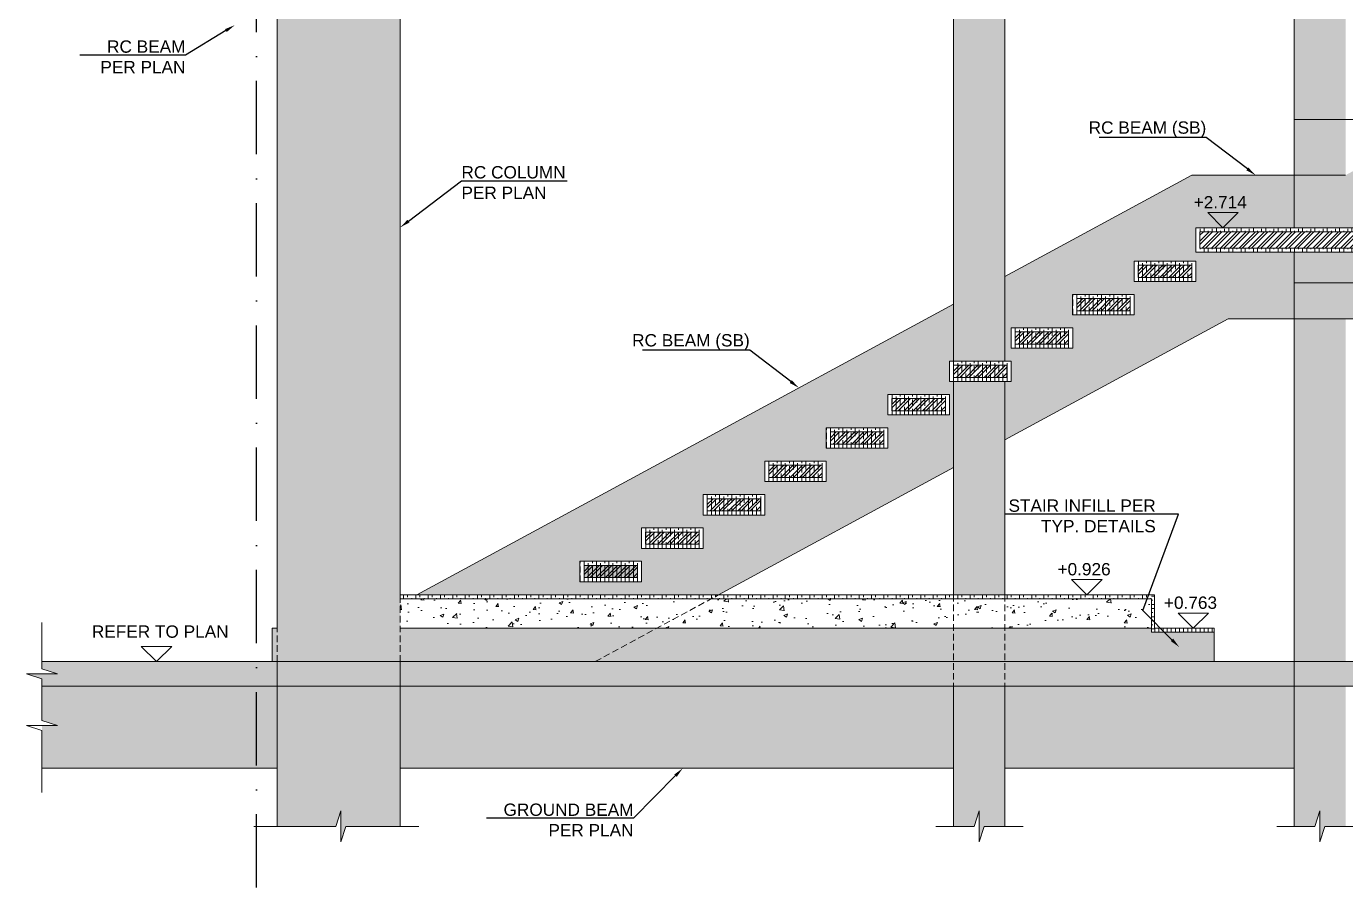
# Model space of a CAD drawing. Header units: millimetres. Extents: x -75675 to 439858, y -36597 to -1720.
# Drawn here: x 13428 to 19854, y -36280 to -32084 of the extents above; entities that cross this region are included whole.
import ezdxf
from ezdxf import colors
from ezdxf.entities.mleader import LeaderData, LeaderLine
from ezdxf.math import Vec2, Vec3

# ---------------------------------------------------------------- set-up
doc = ezdxf.new("R2010")
doc.units = ezdxf.units.MM
doc.header["$LTSCALE"] = 75
doc.linetypes.add('Dash Dot 3_16_', pattern=[7.9375, 4.7625, -1.5875, 0, -1.5875])
doc.linetypes.add('HIDDEN2', pattern=[0.635, 0.423333, -0.211667])
doc.layers.add('00_A_GRIDS.3D', color=7, linetype='Continuous')
doc.layers.add('05_DIMENSION_SETTING OUT EXTERIOR.DIM', color=7, linetype='Continuous')
for name, color, linetype, lineweight in [('A-ANNO-DIMS', 211, 'Continuous', 9), ('G-ANNO-SYMB', 111, 'Continuous', 9), ('S-HATCH', 8, 'Continuous', 9), ('S-Slab', 3, 'Continuous', 13)]:
    doc.layers.add(name, color=color, linetype=linetype, lineweight=lineweight)
doc.styles.add('GENERATED_STYLE_1', font='arial.ttf')
pattern_1 = [(90, (-415535.116, 0), (60, -4e-15), [100, -20]), (90, (-415515.116, -20), (60, -4e-15), [60, -15, 30, -15]), (90, (-415495.116, -50), (60, -4e-15), [100, -20])]
pattern_2 = [(45, (-415535.116, 0), (-22.4506403, 22.4506403), []), (45, (-415535.116, 15.875), (-22.4506403, 22.4506403), [])]
pattern_3 = [(50, (-415535.12, 0), (182.18467, -15.939086), [19.05, -209.55]), (355, (-415535.12, 0), (-35.24342, 191.056845), [15.24, -167.640584]), (100.451445, (-415519.93, -1.33), (146.94125, 175.11775), [16.19001, -178.090245]), (46.1842, (-415535.12, 50.8), (271.07904, -42.04233), [28.575, -314.325]), (96.63556, (-415512.53, 47.3), (237.40413, 247.42612), [24.28502, -267.1356]), (351.18415, (-415535.12, 50.8), (237.40413, 247.42612), [22.85997, -251.45973]), (21, (-415509.72, 38.1), (151.61439, -102.2652), [19.05, -209.55]), (326, (-415509.72, 38.1), (61.80203, 184.18797), [15.24, -167.64]), (71.451445, (-415497.08, 29.58), (213.41642, 81.92277), [16.19001, -178.08994]), (37.5, (-415535.116, 0), (3.088603, 84.555039), [0, -165.608, 0, -170.18, 0, -168.275]), (7.5, (-415535.12, 0), (66.819663, 100.180575), [0, -97.028, 0, -161.798, 0, -64.135]), (327.5, (-415591.76, 0), (135.590595, -5.728744), [0, -63.5, 0, -198.12, 0, -262.89]), (317.5, (-415617.16, 0), (148.12918, 25.42649), [0, -82.55, 0, -131.572, 0, -186.69])]

msp = doc.modelspace()

# ---------------------------------------------------------------- hatches: boundary and pattern name
at = {"layer": 'S-HATCH', "transparency": 33554687}
h = msp.add_hatch(color=9, dxfattribs=at)
h.dxf.hatch_style = 1
h.paths.add_polyline_path([(15249.3, -35298.7), (14649.3, -35298.7), (14649.3, -35981.5), (14935.5, -35981.5), (14959.5, -35905.8), (14959.5, -35981.5), (14959.5, -36057.2), (14983.6, -35981.5), (15249.3, -35981.5)])
h.paths.add_polyline_path([(15249.3, -30865.8), (15224, -30865.8), (15224, -30766.2), (15249.3, -30766.2), (15249.3, -26987.5), (14983.6, -26987.5), (14959.5, -27063.2), (14959.5, -26987.5), (14959.5, -26911.8), (14935.5, -26987.5), (14649.3, -26987.5), (14649.3, -31107.9), (14924.3, -31107.9), (14924.3, -31207.5), (14649.3, -31207.5), (14649.3, -35016.7), (15249.3, -35016.2), (15249.3, -34853.2), (15249.3, -34853.7)])
h.paths.add_polyline_path([(14924, -31036.6), (14924, -30937), (15224.3, -30937), (15224.3, -31036.6)], flags=16)
h.paths.add_polyline_path([(14944, -31016.6), (14944, -30957), (15204.3, -30957), (15204.3, -31016.6)], flags=0)
h.paths.add_polyline_path([(23148.9, -27449.1), (22874, -27449.1), (22874, -27349.5), (23148.9, -27349.5), (23148.9, -26987.5), (22883.2, -26987.5), (22859.1, -27063.2), (22859.1, -26987.5), (22859.1, -26911.8), (22835.1, -26987.5), (22548.9, -26987.5), (22548.9, -27691.2), (22574.3, -27691.2), (22574.3, -27790.8), (22548.9, -27790.8), (22548.9, -31765.2), (22574.6, -31765.2), (22574.6, -31864.8), (22548.9, -31864.8), (22548.9, -35178.7), (23148.9, -35178.7), (23148.9, -31539.8), (22874.3, -31539.8), (22874.3, -31440.2), (23148.9, -31440.2)])
h.paths.add_polyline_path([(22874.6, -31602.7), (22874.6, -31702.3), (22574.3, -31702.3), (22574.3, -31602.7)], flags=16)
h.paths.add_polyline_path([(22854.6, -31622.7), (22854.6, -31682.3), (22594.3, -31682.3), (22594.3, -31622.7)], flags=0)
h.paths.add_polyline_path([(22574, -27620), (22574, -27520.4), (22874.3, -27520.4), (22874.3, -27620)], flags=16)
h.paths.add_polyline_path([(22594, -27600), (22594, -27540.4), (22854.3, -27540.4), (22854.3, -27600)], flags=0)
h.paths.add_polyline_path([(23148.9, -35298.7), (22548.9, -35298.7), (22548.9, -35981.5), (22835.1, -35981.5), (22859.1, -35905.8), (22859.1, -35981.5), (22859.1, -36057.2), (22883.2, -35981.5), (23148.9, -35981.5)])
h = msp.add_hatch(color=9, dxfattribs=at)
h.dxf.hatch_style = 1
h.paths.add_polyline_path([(18194, -35298.7), (17944, -35298.7), (17944, -35981.5), (18044.6, -35981.5), (18068.7, -35905.8), (18068.7, -35981.5), (18068.7, -36057.2), (18092.7, -35981.5), (18194, -35981.5)])
h.paths.add_polyline_path([(19604.3, -35981.5), (19704.9, -35981.5), (19728.9, -35905.8), (19728.9, -35981.5), (19728.9, -36057.2), (19753, -35981.5), (19854.3, -35981.5), (19854.3, -35298.7), (19604.3, -35298.7)])
h.paths.add_polyline_path([(19604.3, -35178.7), (19854.3, -35178.7), (19854.3, -33184.8), (19604.3, -33184.8)])
h.paths.add_polyline_path([(17944, -34853.7), (18194, -34853.7), (18194, -33814.8), (17944, -33814.8)])
h.paths.add_polyline_path([(18194, -29638.5), (17944, -29755.4), (17944, -33715.2), (18194, -33715.2)])
h.paths.add_polyline_path([(19854.3, -29638.5), (19604.3, -29638.5), (19604.3, -33065.2), (19854.3, -33065.2)])
h = msp.add_hatch(color=256, dxfattribs=at)
h.dxf.hatch_style = 1
h.paths.add_polyline_path([(17944, -34233.7), (17944, -33814.8), (17924.3, -33814.8), (17924.3, -33715.2), (17944, -33715.2), (17944, -33437.6), (15329.7, -34853.7), (16799.4, -34853.7)])
h.paths.add_polyline_path([(17624.6, -34139.8), (17324.3, -34139.8), (17324.3, -34040.2), (17624.6, -34040.2)], flags=16)
h.paths.add_polyline_path([(17604.6, -34119.8), (17344.3, -34119.8), (17344.3, -34060.2), (17604.6, -34060.2)], flags=0)
h.paths.add_polyline_path([(17624.3, -33977.3), (17624.3, -33877.7), (17924.6, -33877.7), (17924.6, -33977.3)], flags=16)
h.paths.add_polyline_path([(17644.3, -33957.3), (17644.3, -33897.7), (17904.6, -33897.7), (17904.6, -33957.3)], flags=0)
h.paths.add_polyline_path([(17324.6, -34302.3), (17024.3, -34302.3), (17024.3, -34202.7), (17324.6, -34202.7)], flags=16)
h.paths.add_polyline_path([(17304.6, -34282.3), (17044.3, -34282.3), (17044.3, -34222.7), (17304.6, -34222.7)], flags=0)
h.paths.add_polyline_path([(17024.6, -34365.2), (17024.6, -34464.8), (16724.3, -34464.8), (16724.3, -34365.2)], flags=16)
h.paths.add_polyline_path([(17004.6, -34385.2), (17004.6, -34444.8), (16744.3, -34444.8), (16744.3, -34385.2)], flags=0)
h.paths.add_polyline_path([(16724.6, -34527.7), (16724.6, -34627.3), (16424.3, -34627.3), (16424.3, -34527.7)], flags=16)
h.paths.add_polyline_path([(16704.6, -34547.7), (16704.6, -34607.3), (16444.3, -34607.3), (16444.3, -34547.7)], flags=0)
h.paths.add_polyline_path([(16424.6, -34690.2), (16424.6, -34789.8), (16124.3, -34789.8), (16124.3, -34690.2)], flags=16)
h.paths.add_polyline_path([(16404.6, -34710.2), (16404.6, -34769.8), (16144.3, -34769.8), (16144.3, -34710.2)], flags=0)
h.paths.add_polyline_path([(19281.7, -33509.2), (19604.3, -33509.2), (19604.3, -33184.8), (19124.3, -33184.8), (19124.3, -33065.2), (19604.3, -33065.2), (19604.3, -32809.2), (19104.3, -32809.2), (18194, -33302.2), (18194, -33715.2), (18224.6, -33715.2), (18224.6, -33814.8), (18194, -33814.8), (18194, -34098.3)])
h.paths.add_polyline_path([(18524.3, -33489.8), (18524.3, -33390.2), (18824.6, -33390.2), (18824.6, -33489.8)], flags=16)
h.paths.add_polyline_path([(18544.3, -33469.8), (18544.3, -33410.2), (18804.6, -33410.2), (18804.6, -33469.8)], flags=0)
h.paths.add_polyline_path([(18524.6, -33652.3), (18224.3, -33652.3), (18224.3, -33552.7), (18524.6, -33552.7)], flags=16)
h.paths.add_polyline_path([(18504.6, -33632.3), (18244.3, -33632.3), (18244.3, -33572.7), (18504.6, -33572.7)], flags=0)
h.paths.add_polyline_path([(18824.3, -33327.3), (18824.3, -33227.7), (19124.6, -33227.7), (19124.6, -33327.3)], flags=16)
h.paths.add_polyline_path([(18844.3, -33307.3), (18844.3, -33247.7), (19104.6, -33247.7), (19104.6, -33307.3)], flags=0)
h.paths.add_polyline_path([(22548.9, -32145.7), (22548.9, -31864.8), (22274.3, -31864.8), (22274.3, -31765.2), (22548.9, -31765.2), (22548.9, -31349.6), (19854.3, -32809.2), (19854.3, -33065.2), (20174.6, -33065.2), (20174.6, -33184.8), (19854.3, -33184.8), (19854.3, -33509.2), (20031.7, -33509.2)])
h.paths.add_polyline_path([(20174.3, -33002.3), (20174.3, -32902.7), (20474.6, -32902.7), (20474.6, -33002.3)], flags=16)
h.paths.add_polyline_path([(20194.3, -32982.3), (20194.3, -32922.7), (20454.6, -32922.7), (20454.6, -32982.3)], flags=0)
h.paths.add_polyline_path([(20474.3, -32839.8), (20474.3, -32740.2), (20774.6, -32740.2), (20774.6, -32839.8)], flags=16)
h.paths.add_polyline_path([(20494.3, -32819.8), (20494.3, -32760.2), (20754.6, -32760.2), (20754.6, -32819.8)], flags=0)
h.paths.add_polyline_path([(20774.3, -32677.3), (20774.3, -32577.7), (21074.6, -32577.7), (21074.6, -32677.3)], flags=16)
h.paths.add_polyline_path([(20794.3, -32657.3), (20794.3, -32597.7), (21054.6, -32597.7), (21054.6, -32657.3)], flags=0)
h.paths.add_polyline_path([(21074.3, -32514.8), (21074.3, -32415.2), (21374.6, -32415.2), (21374.6, -32514.8)], flags=16)
h.paths.add_polyline_path([(21094.3, -32494.8), (21094.3, -32435.2), (21354.6, -32435.2), (21354.6, -32494.8)], flags=0)
h.paths.add_polyline_path([(21374.3, -32352.3), (21374.3, -32252.7), (21674.6, -32252.7), (21674.6, -32352.3)], flags=16)
h.paths.add_polyline_path([(21394.3, -32332.3), (21394.3, -32272.7), (21654.6, -32272.7), (21654.6, -32332.3)], flags=0)
h.paths.add_polyline_path([(21674.3, -32189.8), (21674.3, -32090.2), (21974.6, -32090.2), (21974.6, -32189.8)], flags=16)
h.paths.add_polyline_path([(21694.3, -32169.8), (21694.3, -32110.2), (21954.6, -32110.2), (21954.6, -32169.8)], flags=0)
h.paths.add_polyline_path([(21974.3, -32027.3), (21974.3, -31927.7), (22274.6, -31927.7), (22274.6, -32027.3)], flags=16)
h.paths.add_polyline_path([(21994.3, -32007.3), (21994.3, -31947.7), (22254.6, -31947.7), (22254.6, -32007.3)], flags=0)
at = {"layer": 'S-HATCH'}
h = msp.add_hatch(dxfattribs=at)
h.set_pattern_fill('GOST_WOOD', color=9, scale=10)
h.set_pattern_definition([(90, (-408785.116, 3250), (60, -4e-15), [100, -20]), (90, (-408765.116, 3230), (60, -4e-15), [60, -15, 30, -15]), (90, (-408745.116, 3200), (60, -4e-15), [100, -20])])
h.paths.add_polyline_path([(22874.3, -31539.8), (23174.6, -31539.8), (23174.6, -31440.2), (22874.3, -31440.2)])
h.paths.add_polyline_path([(16404.6, -34710.2), (16404.6, -34769.8), (16144.3, -34769.8), (16144.3, -34710.2)], flags=17)
h = msp.add_hatch(dxfattribs=at)
h.set_pattern_fill('GOST_WOOD', color=9, scale=10)
h.set_pattern_definition([(90, (-409085.116, 3087.5), (60, -4e-15), [100, -20]), (90, (-409065.116, 3067.5), (60, -4e-15), [60, -15, 30, -15]), (90, (-409045.116, 3037.5), (60, -4e-15), [100, -20])])
h.paths.add_polyline_path([(22574.3, -31702.3), (22874.6, -31702.3), (22874.6, -31602.7), (22574.3, -31602.7)])
h.paths.add_polyline_path([(16404.6, -34710.2), (16404.6, -34769.8), (16144.3, -34769.8), (16144.3, -34710.2)], flags=17)
h = msp.add_hatch(dxfattribs=at)
h.set_pattern_fill('GOST_WOOD', color=9, scale=10)
h.set_pattern_definition([(90, (-409385.116, 2925), (60, -4e-15), [100, -20]), (90, (-409365.116, 2905), (60, -4e-15), [60, -15, 30, -15]), (90, (-409345.116, 2875), (60, -4e-15), [100, -20])])
h.paths.add_polyline_path([(22274.3, -31864.8), (22574.6, -31864.8), (22574.6, -31765.2), (22274.3, -31765.2)])
h.paths.add_polyline_path([(16404.6, -34710.2), (16404.6, -34769.8), (16144.3, -34769.8), (16144.3, -34710.2)], flags=17)
h = msp.add_hatch(dxfattribs=at)
h.set_pattern_fill('GOST_WOOD', color=9, scale=10)
h.set_pattern_definition([(90, (-409685.116, 2762.5), (60, -4e-15), [100, -20]), (90, (-409665.116, 2742.5), (60, -4e-15), [60, -15, 30, -15]), (90, (-409645.116, 2712.5), (60, -4e-15), [100, -20])])
h.paths.add_polyline_path([(21974.3, -32027.3), (22274.6, -32027.3), (22274.6, -31927.7), (21974.3, -31927.7)])
h.paths.add_polyline_path([(16404.6, -34710.2), (16404.6, -34769.8), (16144.3, -34769.8), (16144.3, -34710.2)], flags=17)
h = msp.add_hatch(dxfattribs=at)
h.set_pattern_fill('GOST_WOOD', color=9, scale=10)
h.set_pattern_definition([(90, (-409985.116, 2600), (60, -4e-15), [100, -20]), (90, (-409965.116, 2580), (60, -4e-15), [60, -15, 30, -15]), (90, (-409945.116, 2550), (60, -4e-15), [100, -20])])
h.paths.add_polyline_path([(21674.3, -32189.8), (21974.6, -32189.8), (21974.6, -32090.2), (21674.3, -32090.2)])
h.paths.add_polyline_path([(16404.6, -34710.2), (16404.6, -34769.8), (16144.3, -34769.8), (16144.3, -34710.2)], flags=17)
h = msp.add_hatch(dxfattribs=at)
h.set_pattern_fill('GOST_WOOD', color=9, scale=10)
h.set_pattern_definition([(90, (-410285.116, 2437.5), (60, -4e-15), [100, -20]), (90, (-410265.116, 2417.5), (60, -4e-15), [60, -15, 30, -15]), (90, (-410245.116, 2387.5), (60, -4e-15), [100, -20])])
h.paths.add_polyline_path([(21374.3, -32352.3), (21674.6, -32352.3), (21674.6, -32252.7), (21374.3, -32252.7)])
h.paths.add_polyline_path([(16404.6, -34710.2), (16404.6, -34769.8), (16144.3, -34769.8), (16144.3, -34710.2)], flags=17)
h = msp.add_hatch(dxfattribs=at)
h.set_pattern_fill('GOST_WOOD', color=9, scale=10)
h.set_pattern_definition([(90, (-410585.116, 2275), (60, -4e-15), [100, -20]), (90, (-410565.116, 2255), (60, -4e-15), [60, -15, 30, -15]), (90, (-410545.116, 2225), (60, -4e-15), [100, -20])])
h.paths.add_polyline_path([(21074.3, -32514.8), (21374.6, -32514.8), (21374.6, -32415.2), (21074.3, -32415.2)])
h.paths.add_polyline_path([(16404.6, -34710.2), (16404.6, -34769.8), (16144.3, -34769.8), (16144.3, -34710.2)], flags=17)
h = msp.add_hatch(dxfattribs=at)
h.set_pattern_fill('GOST_WOOD', color=9, scale=10)
h.set_pattern_definition([(90, (-410885.116, 2112.5), (60, -4e-15), [100, -20]), (90, (-410865.116, 2092.5), (60, -4e-15), [60, -15, 30, -15]), (90, (-410845.116, 2062.5), (60, -4e-15), [100, -20])])
h.paths.add_polyline_path([(20774.3, -32677.3), (21074.6, -32677.3), (21074.6, -32577.7), (20774.3, -32577.7)])
h.paths.add_polyline_path([(16404.6, -34710.2), (16404.6, -34769.8), (16144.3, -34769.8), (16144.3, -34710.2)], flags=17)
h = msp.add_hatch(dxfattribs=at)
h.set_pattern_fill('GOST_WOOD', color=9, scale=10)
h.set_pattern_definition([(90, (-411185.116, 1950), (60, -4e-15), [100, -20]), (90, (-411165.116, 1930), (60, -4e-15), [60, -15, 30, -15]), (90, (-411145.116, 1900), (60, -4e-15), [100, -20])])
h.paths.add_polyline_path([(20474.3, -32839.8), (20774.6, -32839.8), (20774.6, -32740.2), (20474.3, -32740.2)])
h.paths.add_polyline_path([(16404.6, -34710.2), (16404.6, -34769.8), (16144.3, -34769.8), (16144.3, -34710.2)], flags=17)
h = msp.add_hatch(dxfattribs=at)
h.set_pattern_fill('GOST_WOOD', color=9, scale=10)
h.set_pattern_definition([(90, (-411485.116, 1787.5), (60, -4e-15), [100, -20]), (90, (-411465.116, 1767.5), (60, -4e-15), [60, -15, 30, -15]), (90, (-411445.116, 1737.5), (60, -4e-15), [100, -20])])
h.paths.add_polyline_path([(20174.3, -33002.3), (20474.6, -33002.3), (20474.6, -32902.7), (20174.3, -32902.7)])
h.paths.add_polyline_path([(16404.6, -34710.2), (16404.6, -34769.8), (16144.3, -34769.8), (16144.3, -34710.2)], flags=17)
h = msp.add_hatch(dxfattribs=at)
h.set_pattern_fill('GOST_WOOD', color=9, scale=10)
h.set_pattern_definition(pattern_1)
h.paths.add_polyline_path([(19854.3, -33164.8), (19604.3, -33164.8), (19604.3, -33184.8), (19854.3, -33184.8)])
h.paths.add_polyline_path([(20174.6, -33065.2), (19854.3, -33065.2), (19854.3, -33085.2), (20154.6, -33085.2), (20154.6, -33164.8), (19854.3, -33164.8), (19854.3, -33184.8), (20174.6, -33184.8)])
h.paths.add_polyline_path([(19854.3, -33065.2), (19604.3, -33065.2), (19604.3, -33085.2), (19854.3, -33085.2)])
h.paths.add_polyline_path([(19604.3, -33065.2), (19124.3, -33065.2), (19124.3, -33184.8), (19604.3, -33184.8), (19604.3, -33164.8), (19144.3, -33164.8), (19144.3, -33085.2), (19604.3, -33085.2)])
at = {"layer": 'S-HATCH', "transparency": 33554687}
h = msp.add_hatch(dxfattribs=at)
h.set_pattern_fill('STEEL', color=9, scale=10)
h.set_pattern_definition(pattern_2)
h.paths.add_polyline_path([(19144.3, -33164.8), (20154.6, -33164.8), (20154.6, -33085.2), (19144.3, -33085.2)])
at = {"layer": 'S-HATCH'}
h = msp.add_hatch(dxfattribs=at)
h.set_pattern_fill('GOST_WOOD', color=9, scale=10)
h.set_pattern_definition([(90, (-412835.116, 1462.5), (60, -4e-15), [100, -20]), (90, (-412815.116, 1442.5), (60, -4e-15), [60, -15, 30, -15]), (90, (-412795.116, 1412.5), (60, -4e-15), [100, -20])])
h.paths.add_polyline_path([(18824.3, -33327.3), (19124.6, -33327.3), (19124.6, -33227.7), (18824.3, -33227.7)])
h.paths.add_polyline_path([(16404.6, -34710.2), (16404.6, -34769.8), (16144.3, -34769.8), (16144.3, -34710.2)], flags=17)
at = {"layer": 'S-HATCH', "transparency": 33554687}
h = msp.add_hatch(dxfattribs=at)
h.set_pattern_fill('STEEL', color=9, scale=10)
h.set_pattern_definition([(45, (-412835.116, 1462.5), (-22.4506403, 22.4506403), []), (45, (-412835.116, 1478.375), (-22.4506403, 22.4506403), [])])
h.paths.add_polyline_path([(19104.6, -33247.7), (18844.3, -33247.7), (18844.3, -33307.3), (19104.6, -33307.3)])
at = {"layer": 'S-HATCH'}
h = msp.add_hatch(dxfattribs=at)
h.set_pattern_fill('GOST_WOOD', color=9, scale=10)
h.set_pattern_definition([(90, (-413135.116, 1300), (60, -4e-15), [100, -20]), (90, (-413115.116, 1280), (60, -4e-15), [60, -15, 30, -15]), (90, (-413095.116, 1250), (60, -4e-15), [100, -20])])
h.paths.add_polyline_path([(18524.3, -33489.8), (18824.6, -33489.8), (18824.6, -33390.2), (18524.3, -33390.2)])
h.paths.add_polyline_path([(16404.6, -34710.2), (16404.6, -34769.8), (16144.3, -34769.8), (16144.3, -34710.2)], flags=17)
at = {"layer": 'S-HATCH', "transparency": 33554687}
h = msp.add_hatch(dxfattribs=at)
h.set_pattern_fill('STEEL', color=9, scale=10)
h.set_pattern_definition([(45, (-413135.116, 1300), (-22.4506403, 22.4506403), []), (45, (-413135.116, 1315.875), (-22.4506403, 22.4506403), [])])
h.paths.add_polyline_path([(18804.6, -33410.2), (18544.3, -33410.2), (18544.3, -33469.8), (18804.6, -33469.8)])
at = {"layer": 'S-HATCH'}
h = msp.add_hatch(dxfattribs=at)
h.set_pattern_fill('GOST_WOOD', color=9, scale=10)
h.set_pattern_definition([(90, (-413435.116, 1137.5), (60, -4e-15), [100, -20]), (90, (-413415.116, 1117.5), (60, -4e-15), [60, -15, 30, -15]), (90, (-413395.116, 1087.5), (60, -4e-15), [100, -20])])
h.paths.add_polyline_path([(18224.3, -33652.3), (18524.6, -33652.3), (18524.6, -33552.7), (18224.3, -33552.7)])
h.paths.add_polyline_path([(16404.6, -34710.2), (16404.6, -34769.8), (16144.3, -34769.8), (16144.3, -34710.2)], flags=17)
at = {"layer": 'S-HATCH', "transparency": 33554687}
h = msp.add_hatch(dxfattribs=at)
h.set_pattern_fill('STEEL', color=9, scale=10)
h.set_pattern_definition([(45, (-413435.116, 1137.5), (-22.4506403, 22.4506403), []), (45, (-413435.116, 1153.375), (-22.4506403, 22.4506403), [])])
h.paths.add_polyline_path([(18504.6, -33572.7), (18244.3, -33572.7), (18244.3, -33632.3), (18504.6, -33632.3)])
at = {"layer": 'S-HATCH'}
h = msp.add_hatch(dxfattribs=at)
h.set_pattern_fill('GOST_WOOD', color=9, scale=10)
h.set_pattern_definition([(90, (-413735.116, 975), (60, -4e-15), [100, -20]), (90, (-413715.116, 955), (60, -4e-15), [60, -15, 30, -15]), (90, (-413695.116, 925), (60, -4e-15), [100, -20])])
h.paths.add_polyline_path([(17924.3, -33814.8), (18224.6, -33814.8), (18224.6, -33715.2), (17924.3, -33715.2)])
h.paths.add_polyline_path([(16404.6, -34710.2), (16404.6, -34769.8), (16144.3, -34769.8), (16144.3, -34710.2)], flags=17)
at = {"layer": 'S-HATCH', "transparency": 33554687}
h = msp.add_hatch(dxfattribs=at)
h.set_pattern_fill('STEEL', color=9, scale=10)
h.set_pattern_definition([(45, (-413735.116, 975), (-22.4506403, 22.4506403), []), (45, (-413735.116, 990.875), (-22.4506403, 22.4506403), [])])
h.paths.add_polyline_path([(18204.6, -33735.2), (17944.3, -33735.2), (17944.3, -33794.8), (18204.6, -33794.8)])
at = {"layer": 'S-HATCH'}
h = msp.add_hatch(dxfattribs=at)
h.set_pattern_fill('GOST_WOOD', color=9, scale=10)
h.set_pattern_definition([(90, (-414035.116, 812.5), (60, -4e-15), [100, -20]), (90, (-414015.116, 792.5), (60, -4e-15), [60, -15, 30, -15]), (90, (-413995.116, 762.5), (60, -4e-15), [100, -20])])
h.paths.add_polyline_path([(17624.3, -33977.3), (17924.6, -33977.3), (17924.6, -33877.7), (17624.3, -33877.7)])
h.paths.add_polyline_path([(16404.6, -34710.2), (16404.6, -34769.8), (16144.3, -34769.8), (16144.3, -34710.2)], flags=17)
at = {"layer": 'S-HATCH', "transparency": 33554687}
h = msp.add_hatch(dxfattribs=at)
h.set_pattern_fill('STEEL', color=9, scale=10)
h.set_pattern_definition([(45, (-414035.116, 812.5), (-22.4506403, 22.4506403), []), (45, (-414035.116, 828.375), (-22.4506403, 22.4506403), [])])
h.paths.add_polyline_path([(17904.6, -33897.7), (17644.3, -33897.7), (17644.3, -33957.3), (17904.6, -33957.3)])
at = {"layer": 'S-HATCH'}
h = msp.add_hatch(dxfattribs=at)
h.set_pattern_fill('GOST_WOOD', color=9, scale=10)
h.set_pattern_definition([(90, (-414335.116, 650), (60, -4e-15), [100, -20]), (90, (-414315.116, 630), (60, -4e-15), [60, -15, 30, -15]), (90, (-414295.116, 600), (60, -4e-15), [100, -20])])
h.paths.add_polyline_path([(17324.3, -34139.8), (17624.6, -34139.8), (17624.6, -34040.2), (17324.3, -34040.2)])
h.paths.add_polyline_path([(16404.6, -34710.2), (16404.6, -34769.8), (16144.3, -34769.8), (16144.3, -34710.2)], flags=17)
at = {"layer": 'S-HATCH', "transparency": 33554687}
h = msp.add_hatch(dxfattribs=at)
h.set_pattern_fill('STEEL', color=9, scale=10)
h.set_pattern_definition([(45, (-414335.116, 650), (-22.4506403, 22.4506403), []), (45, (-414335.116, 665.875), (-22.4506403, 22.4506403), [])])
h.paths.add_polyline_path([(17604.6, -34060.2), (17344.3, -34060.2), (17344.3, -34119.8), (17604.6, -34119.8)])
at = {"layer": 'S-HATCH'}
h = msp.add_hatch(dxfattribs=at)
h.set_pattern_fill('GOST_WOOD', color=9, scale=10)
h.set_pattern_definition([(90, (-414635.116, 487.5), (60, -4e-15), [100, -20]), (90, (-414615.116, 467.5), (60, -4e-15), [60, -15, 30, -15]), (90, (-414595.116, 437.5), (60, -4e-15), [100, -20])])
h.paths.add_polyline_path([(17024.3, -34302.3), (17324.6, -34302.3), (17324.6, -34202.7), (17024.3, -34202.7)])
h.paths.add_polyline_path([(16404.6, -34710.2), (16404.6, -34769.8), (16144.3, -34769.8), (16144.3, -34710.2)], flags=17)
at = {"layer": 'S-HATCH', "transparency": 33554687}
h = msp.add_hatch(dxfattribs=at)
h.set_pattern_fill('STEEL', color=9, scale=10)
h.set_pattern_definition([(45, (-414635.116, 487.5), (-22.4506403, 22.4506403), []), (45, (-414635.116, 503.375), (-22.4506403, 22.4506403), [])])
h.paths.add_polyline_path([(17304.6, -34222.7), (17044.3, -34222.7), (17044.3, -34282.3), (17304.6, -34282.3)])
at = {"layer": 'S-HATCH'}
h = msp.add_hatch(dxfattribs=at)
h.set_pattern_fill('GOST_WOOD', color=9, scale=10)
h.set_pattern_definition([(90, (-414935.116, 325), (60, -4e-15), [100, -20]), (90, (-414915.116, 305), (60, -4e-15), [60, -15, 30, -15]), (90, (-414895.116, 275), (60, -4e-15), [100, -20])])
h.paths.add_polyline_path([(16724.3, -34464.8), (17024.6, -34464.8), (17024.6, -34365.2), (16724.3, -34365.2)])
h.paths.add_polyline_path([(16404.6, -34710.2), (16404.6, -34769.8), (16144.3, -34769.8), (16144.3, -34710.2)], flags=17)
at = {"layer": 'S-HATCH', "transparency": 33554687}
h = msp.add_hatch(dxfattribs=at)
h.set_pattern_fill('STEEL', color=9, scale=10)
h.set_pattern_definition([(45, (-414935.116, 325), (-22.4506403, 22.4506403), []), (45, (-414935.116, 340.875), (-22.4506403, 22.4506403), [])])
h.paths.add_polyline_path([(17004.6, -34385.2), (16744.3, -34385.2), (16744.3, -34444.8), (17004.6, -34444.8)])
at = {"layer": 'S-HATCH'}
h = msp.add_hatch(dxfattribs=at)
h.set_pattern_fill('GOST_WOOD', color=9, scale=10)
h.set_pattern_definition([(90, (-415235.116, 162.5), (60, -4e-15), [100, -20]), (90, (-415215.116, 142.5), (60, -4e-15), [60, -15, 30, -15]), (90, (-415195.116, 112.5), (60, -4e-15), [100, -20])])
h.paths.add_polyline_path([(16424.3, -34627.3), (16724.6, -34627.3), (16724.6, -34527.7), (16424.3, -34527.7)])
h.paths.add_polyline_path([(16404.6, -34710.2), (16404.6, -34769.8), (16144.3, -34769.8), (16144.3, -34710.2)], flags=17)
at = {"layer": 'S-HATCH', "transparency": 33554687}
h = msp.add_hatch(dxfattribs=at)
h.set_pattern_fill('STEEL', color=9, scale=10)
h.set_pattern_definition([(45, (-415235.116, 162.5), (-22.4506403, 22.4506403), []), (45, (-415235.116, 178.375), (-22.4506403, 22.4506403), [])])
h.paths.add_polyline_path([(16704.6, -34547.7), (16444.3, -34547.7), (16444.3, -34607.3), (16704.6, -34607.3)])
at = {"layer": 'S-HATCH'}
h = msp.add_hatch(dxfattribs=at)
h.set_pattern_fill('GOST_WOOD', color=9, scale=10)
h.set_pattern_definition(pattern_1)
h.paths.add_polyline_path([(16124.3, -34789.8), (16424.6, -34789.8), (16424.6, -34690.2), (16124.3, -34690.2)])
at = {"layer": 'S-HATCH', "transparency": 33554687}
h = msp.add_hatch(dxfattribs=at)
h.set_pattern_fill('STEEL', color=9, scale=10)
h.set_pattern_definition(pattern_2)
h.paths.add_polyline_path([(16404.6, -34710.2), (16144.3, -34710.2), (16144.3, -34769.8), (16404.6, -34769.8)])
at = {"layer": 'S-HATCH'}
h = msp.add_hatch(dxfattribs=at)
h.set_pattern_fill('GOST_WOOD', color=9, scale=10)
h.set_pattern_definition(pattern_1)
h.paths.add_polyline_path([(18922.9, -34853.7), (15249.3, -34853.7), (15249.3, -34872.7), (18908.9, -34872.7), (18908.9, -35015.7), (18922.9, -35015.7)])
h = msp.add_hatch(dxfattribs=at)
h.set_pattern_fill('AR-CONC', color=256)
h.set_pattern_definition(pattern_3)
h.paths.add_polyline_path([(15249.3, -35015.7), (18908.9, -35015.7), (18908.9, -34872.7), (15249.3, -34872.7)])
h = msp.add_hatch(dxfattribs=at)
h.set_pattern_fill('GOST_WOOD', color=9, scale=10, angle=90)
h.set_pattern_definition([(180, (-415535.116, 0), (7e-15, 60), [100, -20]), (180, (-415515.116, 20), (7e-15, 60), [60, -15, 30, -15]), (180, (-415485.116, 40), (7e-15, 60), [100, -20])])
h.paths.add_polyline_path([(18922.9, -34853.7), (18908.9, -34853.7), (18908.9, -35035.7), (18922.9, -35035.7)])
h = msp.add_hatch(dxfattribs=at)
h.set_pattern_fill('AR-CONC', color=256)
h.set_pattern_definition(pattern_3)
h.paths.add_polyline_path([(14625.3, -35178.7), (19214.6, -35178.7), (19214.6, -35035.7), (18908.9, -35035.7), (18908.9, -35016.7), (14625.3, -35016.7)])
h = msp.add_hatch(dxfattribs=at)
h.set_pattern_fill('GOST_WOOD', color=9, scale=10)
h.set_pattern_definition(pattern_1)
h.paths.add_polyline_path([(19214.6, -35016.7), (18922.9, -35016.7), (18922.9, -35035.7), (19214.6, -35035.7)])
for points in [[(24247, -35178.7), (13503.7, -35178.7), (13503.7, -35214.7), (13579.4, -35238.7), (13428, -35238.7), (13503.7, -35262.8), (13503.7, -35298.7), (24247, -35298.7), (24247, -35262.8), (24171.3, -35238.7), (24322.7, -35238.7), (24247, -35214.7)], [(14549.3, -35698.7), (14549.3, -35298.7), (13503.7, -35298.7), (13503.7, -35465.6), (13579.4, -35489.7), (13503.7, -35489.7), (13503.7, -35698.7)]]:
    msp.add_hatch(color=256, dxfattribs=at).paths.add_polyline_path(points)
at = {"layer": 'S-HATCH', "transparency": 33554687}
h = msp.add_hatch(color=256, dxfattribs=at)
h.dxf.hatch_style = 1
h.paths.add_polyline_path([(14649.3, -35298.7), (14549.3, -35298.7), (14549.3, -35698.7), (14649.3, -35698.7)])
h = msp.add_hatch(color=256, dxfattribs=at)
h.dxf.hatch_style = 1
h.paths.add_polyline_path([(17944, -35298.7), (15249.3, -35298.7), (15249.3, -35698.7), (17944, -35698.7)])
h = msp.add_hatch(color=256, dxfattribs=at)
h.dxf.hatch_style = 1
h.paths.add_polyline_path([(19604.3, -35298.7), (18194, -35298.7), (18194, -35698.7), (19604.3, -35698.7)])

# ---------------------------------------------------------------- linework, layer by layer
at = {"layer": '00_A_GRIDS.3D', "color": 1, "linetype": 'Dash Dot 3_16_'}
msp.add_line((14549.3, -36279.8), (14549.3, -26653.2), dxfattribs=at)
at = {"layer": 'G-ANNO-SYMB'}
for points in [[(19256.7, -33065.2), (19330.9, -32991), (19182.5, -32991)], [(18593.6, -34853.7), (18667.8, -34779.5), (18519.4, -34779.5)], [(19112, -35016.7), (19186.1, -34942.5), (19037.8, -34942.5)], [(14062.1, -35178.7), (14136.3, -35104.5), (13987.9, -35104.5)]]:
    msp.add_lwpolyline(points, close=True, dxfattribs=at)
at = {"layer": 'S-Slab'}
for p, q in [((14649.3, -35016.7), (14649.3, -26987.5)), ((15249.3, -34853.7), (15249.3, -26987.5)), ((18194, -33715.2), (18194, -29638.5)), ((19604.3, -33065.2), (19604.3, -29638.5)), ((17944, -33715.2), (17944, -29755.4)), ((19604.3, -32538.3), (20984, -32538.3)), ((19104.3, -32809.2), (18194, -33302.2)), ((19854.3, -32809.2), (19104.3, -32809.2)), ((19604.3, -33184.8), (19604.3, -35981.5)), ((19604.3, -33334.4), (20624, -33334.4)), ((17944, -33437.6), (15329.7, -34853.7)), ((19281.7, -33509.2), (18194, -34098.3)), ((20031.7, -33509.2), (19281.7, -33509.2)), ((17944, -33814.8), (17944, -34853.7)), ((18194, -33814.8), (18194, -34853.7)), ((17944, -34233.7), (16799.4, -34853.7)), ((14625.3, -35178.7), (14625.3, -35016.7)), ((14625.3, -35016.7), (14649.3, -35016.7)), ((18908.9, -35016.7), (15249.3, -35016.7)), ((19214.6, -35035.7), (19214.6, -35178.7)), ((14649.3, -35981.5), (14649.3, -35178.7)), ((15249.3, -35981.5), (15249.3, -35178.7)), ((17944, -35298.7), (17944, -35981.5)), ((18194, -35298.7), (18194, -35981.5))]:
    msp.add_line(p, q, dxfattribs=at)
at = {"layer": 'S-Slab', "linetype": 'HIDDEN2'}
for p, q in [((15249.3, -35178.7), (15249.3, -34853.7)), ((16199.4, -35178.7), (16799.4, -34853.7)), ((17944, -34853.7), (17944, -35298.7)), ((18194, -34853.7), (18194, -35298.7)), ((14649.3, -35178.7), (14649.3, -35016.7))]:
    msp.add_line(p, q, dxfattribs=at)
at = {"layer": 'S-Slab'}
for points in [[(19124.3, -33184.8), (20174.6, -33184.8), (20174.6, -33065.2), (19124.3, -33065.2)], [(19144.3, -33164.8), (20154.6, -33164.8), (20154.6, -33085.2), (19144.3, -33085.2)], [(18824.3, -33327.3), (19124.6, -33327.3), (19124.6, -33227.7), (18824.3, -33227.7)], [(18844.3, -33307.3), (19104.6, -33307.3), (19104.6, -33247.7), (18844.3, -33247.7)], [(18524.3, -33489.8), (18824.6, -33489.8), (18824.6, -33390.2), (18524.3, -33390.2)], [(18544.3, -33469.8), (18804.6, -33469.8), (18804.6, -33410.2), (18544.3, -33410.2)], [(18224.3, -33652.3), (18524.6, -33652.3), (18524.6, -33552.7), (18224.3, -33552.7)], [(18244.3, -33632.3), (18504.6, -33632.3), (18504.6, -33572.7), (18244.3, -33572.7)], [(17924.3, -33814.8), (18224.6, -33814.8), (18224.6, -33715.2), (17924.3, -33715.2)], [(17944.3, -33794.8), (18204.6, -33794.8), (18204.6, -33735.2), (17944.3, -33735.2)], [(17624.3, -33977.3), (17924.6, -33977.3), (17924.6, -33877.7), (17624.3, -33877.7)], [(17644.3, -33957.3), (17904.6, -33957.3), (17904.6, -33897.7), (17644.3, -33897.7)], [(17324.3, -34139.8), (17624.6, -34139.8), (17624.6, -34040.2), (17324.3, -34040.2)], [(17344.3, -34119.8), (17604.6, -34119.8), (17604.6, -34060.2), (17344.3, -34060.2)], [(17024.3, -34302.3), (17324.6, -34302.3), (17324.6, -34202.7), (17024.3, -34202.7)], [(17044.3, -34282.3), (17304.6, -34282.3), (17304.6, -34222.7), (17044.3, -34222.7)], [(16724.3, -34464.8), (17024.6, -34464.8), (17024.6, -34365.2), (16724.3, -34365.2)], [(16744.3, -34444.8), (17004.6, -34444.8), (17004.6, -34385.2), (16744.3, -34385.2)], [(16424.3, -34627.3), (16724.6, -34627.3), (16724.6, -34527.7), (16424.3, -34527.7)], [(16444.3, -34607.3), (16704.6, -34607.3), (16704.6, -34547.7), (16444.3, -34547.7)], [(16124.3, -34789.8), (16424.6, -34789.8), (16424.6, -34690.2), (16124.3, -34690.2)], [(16144.3, -34769.8), (16404.6, -34769.8), (16404.6, -34710.2), (16144.3, -34710.2)]]:
    msp.add_lwpolyline(points, close=True, dxfattribs=at)
for points in [[(18908.9, -35035.7), (19214.6, -35035.7), (19214.6, -35016.7), (18922.9, -35016.7), (18922.9, -34853.7), (15249.3, -34853.7), (15249.3, -34872.7), (18908.9, -34872.7), (18908.9, -35035.7)], [(13503.7, -35465.6), (13503.7, -35262.8), (13428, -35238.7), (13503.7, -35238.7), (13579.4, -35238.7), (13503.7, -35214.7), (13503.7, -34987.7)], [(24247, -35214.7), (24247, -35178.7), (13503.7, -35178.7), (13503.7, -35214.7)], [(13503.7, -35816.6), (13503.7, -35513.7), (13428, -35489.7), (13503.7, -35489.7), (13579.4, -35489.7), (13503.7, -35465.6), (13503.7, -35262.8)], [(13503.7, -35262.8), (13503.7, -35298.7), (24247, -35298.7), (24247, -35262.8)], [(13503.7, -35465.6), (13503.7, -35298.7), (24247, -35298.7), (24247, -35465.6)], [(14649.3, -35698.7), (13503.7, -35698.7), (13503.7, -35513.7)], [(17944, -35698.7), (15249.3, -35698.7)], [(19604.3, -35698.7), (18194, -35698.7)], [(15339.9, -35981.5), (14983.6, -35981.5), (14959.5, -36057.2), (14959.5, -35981.5), (14959.5, -35905.8), (14935.5, -35981.5), (14535.9, -35981.5)], [(18283.5, -35981.5), (18092.7, -35981.5), (18068.7, -36057.2), (18068.7, -35981.5), (18068.7, -35905.8), (18044.6, -35981.5), (17858.3, -35981.5)], [(19943.8, -35981.5), (19753, -35981.5), (19728.9, -36057.2), (19728.9, -35981.5), (19728.9, -35905.8), (19704.9, -35981.5), (19518.5, -35981.5)]]:
    msp.add_lwpolyline(points, dxfattribs=at)

# ---------------------------------------------------------------- texts
at = {"layer": '05_DIMENSION_SETTING OUT EXTERIOR.DIM', "color": 2, "lineweight": 25, "char_height": 60, "attachment_point": 7, "style": 'GENERATED_STYLE_1'}
for s, insert in [('\\A1;+2.714', (19114, -32971.1)), ('\\A1;+0.926', (18450.9, -34759.6)), ('\\A1;+0.763', (18969.2, -34922.6)), ('\\A1;REFER TO PLAN', (13747.1, -35063.4))]:
    msp.add_mtext(s, dxfattribs=dict(at, insert=insert))

# ---------------------------------------------------------------- leaders
at = {"layer": 'A-ANNO-DIMS'}
ml = msp.add_multileader_mtext('Standard', dxfattribs=at)
ml.set_content('RC BEAM PER PLAN', color=256, style='GENERATED_STYLE_1')
ml.set_leader_properties()
ml.build(insert=Vec2(0, 0))
ml.multileader.update_dxf_attribs({"text_right_attachment_type": 6, "dogleg_length": 0.36, "arrow_head_size": 50})
ctx = ml.context
ctx.base_point, ctx.char_height, ctx.arrow_head_size, ctx.landing_gap_size, ctx.plane_origin = Vec3(13801.6, -32182.9), 60, 50, 0.09, Vec3(13511.8, -32448.9)
ctx.right_attachment, ctx.text_align_type = 6, 2
notes = []
notes.append((ctx, [(1, (1, 1, 0), (14203, -32224.8), (-1, 0), 1.396927018504357e-11, [(0, [(14442.6, -32078.7)], 0, [])])]))
ctx.mtext.insert, ctx.mtext.width, ctx.mtext.alignment, ctx.mtext.flow_direction = Vec3(14202.9, -32152.8), 509.244, 3, 5
ml = msp.add_multileader_mtext('Standard', dxfattribs=at)
ml.set_content('RC BEAM (SB)', color=256, style='GENERATED_STYLE_1')
ml.set_leader_properties()
ml.build(insert=Vec2(0, 0))
ml.multileader.update_dxf_attribs({"text_right_attachment_type": 6, "dogleg_length": 0.36, "arrow_head_size": 50})
ctx = ml.context
ctx.base_point, ctx.char_height, ctx.arrow_head_size, ctx.landing_gap_size, ctx.plane_origin = Vec3(18612.1, -32586.1), 60, 50, 0.09, Vec3(18484.3, -32849)
ctx.right_attachment, ctx.text_align_type = 6, 2
notes.append((ctx, [(1, (1, 1, 0), (19175.5, -32625), (-1, 0), 1.396927018504357e-11, [(0, [(19415.1, -32809.2)], 0, [])])]))
ctx.mtext.insert, ctx.mtext.width, ctx.mtext.alignment, ctx.mtext.flow_direction = Vec3(19175.4, -32547.3), 608.576, 3, 5
ml = msp.add_multileader_mtext('Standard', dxfattribs=at)
ml.set_content('RC COLUMN PER PLAN', color=256, style='GENERATED_STYLE_1')
ml.set_leader_properties()
ml.build(insert=Vec2(0, 0))
ml.multileader.update_dxf_attribs({"text_left_attachment_type": 6, "text_right_attachment_type": 6, "dogleg_length": 0.36, "arrow_head_size": 50})
ctx = ml.context
ctx.base_point, ctx.char_height, ctx.arrow_head_size, ctx.landing_gap_size, ctx.plane_origin = Vec3(15547.2, -32837.2), 60, 50, 0.09, Vec3(15350.3, -33103.3)
ctx.left_attachment, ctx.right_attachment = 6, 6
notes.append((ctx, [(0, (1, 1, 0), (15547.2, -32837.2), (1, 0), 1.396927018504357e-11, [(0, [(15249.3, -33063.4)], 0, [])])]))
ctx.mtext.insert, ctx.mtext.width, ctx.mtext.flow_direction = Vec3(15547.3, -32765.2), 509.244, 5
ml = msp.add_multileader_mtext('Standard', dxfattribs=at)
ml.set_content('RC BEAM (SB)', color=256, style='GENERATED_STYLE_1')
ml.set_leader_properties()
ml.build(insert=Vec2(0, 0))
ml.multileader.update_dxf_attribs({"text_right_attachment_type": 6, "dogleg_length": 0.36, "arrow_head_size": 50})
ctx = ml.context
ctx.base_point, ctx.char_height, ctx.arrow_head_size, ctx.landing_gap_size, ctx.plane_origin = Vec3(16388.1, -33622.4), 60, 50, 0.09, Vec3(16260.3, -33885.3)
ctx.right_attachment, ctx.text_align_type = 6, 2
notes.append((ctx, [(1, (1, 1, 0), (16951.5, -33661.3), (-1, 0), 1.396927018504357e-11, [(0, [(17191.1, -33845.5)], 0, [])])]))
ctx.mtext.insert, ctx.mtext.width, ctx.mtext.alignment, ctx.mtext.flow_direction = Vec3(16951.4, -33583.6), 608.576, 3, 5
ml = msp.add_multileader_mtext('Standard', dxfattribs=at)
ml.set_content('STAIR INFILL PER TYP. DETAILS', color=256, style='GENERATED_STYLE_1')
ml.set_leader_properties()
ml.build(insert=Vec2(0, 0))
ml.multileader.update_dxf_attribs({"text_left_attachment_type": 6, "text_right_attachment_type": 6, "dogleg_length": 0.36, "arrow_head_size": 50})
ctx = ml.context
ctx.base_point, ctx.char_height, ctx.arrow_head_size, ctx.landing_gap_size, ctx.plane_origin = Vec3(18216.7, -34461), 60, 50, 0.09, Vec3(18568.9, -34837.1)
ctx.left_attachment, ctx.right_attachment, ctx.text_align_type = 6, 6, 2
notes.append((ctx, [(1, (1, 1, 0), (19039.6, -34461), (-1, 0), 110.2, [(0, [(19043.4, -35108.2), (18866.2, -34929.2)], 0, [])])]))
ctx.mtext.insert, ctx.mtext.width, ctx.mtext.alignment, ctx.mtext.flow_direction = Vec3(18929.3, -34389), 727.848, 3, 5
ml = msp.add_multileader_mtext('Standard', dxfattribs=at)
ml.set_content('GROUND BEAM PER PLAN', color=256, style='GENERATED_STYLE_1')
ml.set_leader_properties()
ml.build(insert=Vec2(0, 0))
ml.multileader.update_dxf_attribs({"text_right_attachment_type": 6, "dogleg_length": 0.36, "arrow_head_size": 50})
ctx = ml.context
ctx.base_point, ctx.char_height, ctx.arrow_head_size, ctx.landing_gap_size, ctx.plane_origin = Vec3(15762.9, -35900.3), 60, 50, 0.09, Vec3(15694.4, -36166.4)
ctx.right_attachment, ctx.text_align_type = 6, 2
notes.append((ctx, [(1, (1, 1, 0), (16385.6, -35942.3), (-1, 0), 1.396927018504357e-11, [(0, [(16625.2, -35698.7)], 0, [])])]))
ctx.mtext.insert, ctx.mtext.width, ctx.mtext.alignment, ctx.mtext.flow_direction = Vec3(16385.5, -35870.3), 709.286, 3, 5
for ctx, leaders in notes:
    for number, flags, end, landing, length, lines in leaders:
        leader = LeaderData()
        leader.index, (leader.has_last_leader_line, leader.has_dogleg_vector, leader.attachment_direction) = number, flags
        leader.last_leader_point, leader.dogleg_vector, leader.dogleg_length = Vec3(end), Vec3(landing), length
        for number, points, colour, breaks in lines:
            line = LeaderLine()
            line.index, line.vertices, line.color, line.breaks = number, Vec3.list(points), colors.encode_raw_color(colour), breaks
            leader.lines.append(line)
        ctx.leaders.append(leader)

doc.saveas('drawing.dxf')
